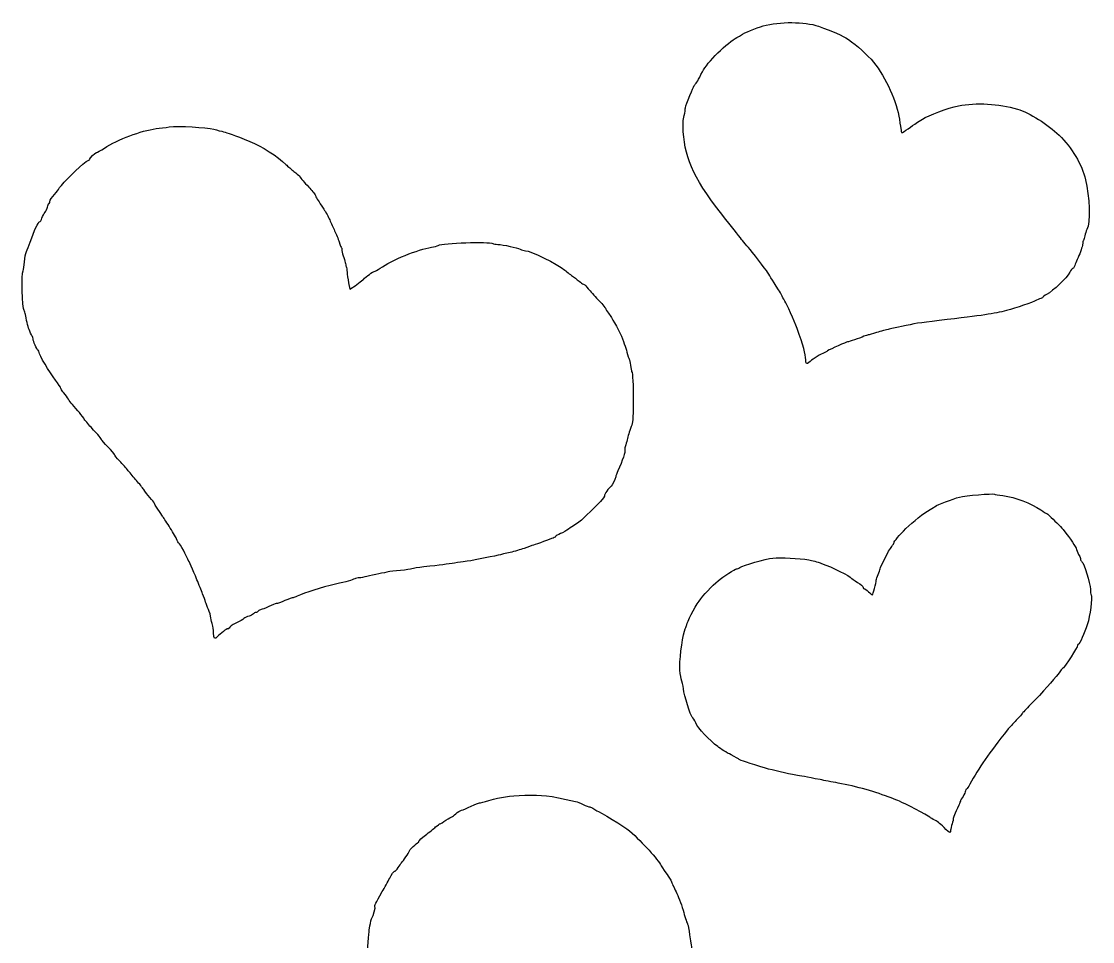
# Model space of a CAD drawing. Header units: centimetres. Extents: x -6.9 to 7, y -13.4 to 13.1.
# Drawn here: x -3.74 to 4.19, y -6.19 to 0.63 of the extents above; entities that cross this region are included whole.
import ezdxf

# ---------------------------------------------------------------- set-up
doc = ezdxf.new("R2010")
doc.units = ezdxf.units.CM
doc.header["$MEASUREMENT"] = 0
doc.layers.add('Layer 1', color=7, linetype='Continuous')

msp = doc.modelspace()

# ---------------------------------------------------------------- linework, layer by layer
at = {"layer": 'Layer 1'}
for points, knots in [([(2.09148, -1.89585), (2.10788, -1.87974), (2.16626, -1.84147), (2.19322, -1.82916), (2.19322, -1.82916), (2.20728, -1.82274), (2.22374, -1.81427), (2.22981, -1.81034), (2.22981, -1.81034), (2.24926, -1.79773), (2.36943, -1.74369), (2.37802, -1.74369), (2.37802, -1.74369), (2.38766, -1.74369), (2.4654, -1.71719), (2.49917, -1.70239), (2.49917, -1.70239), (2.51191, -1.69681), (2.52586, -1.69224), (2.53018, -1.69224), (2.53018, -1.69224), (2.5345, -1.69224), (2.56273, -1.68418), (2.59291, -1.67433), (2.59291, -1.67433), (2.6231, -1.66448), (2.66537, -1.65303), (2.68685, -1.6489), (2.68685, -1.6489), (2.70832, -1.64477), (2.74905, -1.63623), (2.77735, -1.62993), (2.77735, -1.62993), (2.87713, -1.6077), (2.90375, -1.60346), (3.05663, -1.58547), (3.05663, -1.58547), (3.39366, -1.5458), (3.45565, -1.53656), (3.5564, -1.51097), (3.5564, -1.51097), (3.62435, -1.49371), (3.74782, -1.45153), (3.7785, -1.43509), (3.7785, -1.43509), (3.79366, -1.42696), (3.81025, -1.42031), (3.81536, -1.42031), (3.81536, -1.42031), (3.82047, -1.42031), (3.82465, -1.41707), (3.82465, -1.41311), (3.82465, -1.41311), (3.82465, -1.40915), (3.83706, -1.39955), (3.85222, -1.39177), (3.85222, -1.39177), (3.90253, -1.36595), (4.00165, -1.27125), (4.0238, -1.22783), (4.0238, -1.22783), (4.03166, -1.21243), (4.04143, -1.19983), (4.04552, -1.19983), (4.04552, -1.19983), (4.04961, -1.19983), (4.05501, -1.19404), (4.05752, -1.18696), (4.05752, -1.18696), (4.06004, -1.17989), (4.07542, -1.14268), (4.0917, -1.10428), (4.0917, -1.10428), (4.10798, -1.06588), (4.12069, -1.02654), (4.11996, -1.01685), (4.11996, -1.01685), (4.11922, -1.00716), (4.1215, -0.99559), (4.12502, -0.99113), (4.12502, -0.99113), (4.12854, -0.98666), (4.13352, -0.97144), (4.13609, -0.95729), (4.13609, -0.95729), (4.13866, -0.94314), (4.14548, -0.92253), (4.15125, -0.91148), (4.15125, -0.91148), (4.17622, -0.86365), (4.17099, -0.66131), (4.14171, -0.54204), (4.14171, -0.54204), (4.11371, -0.42797), (4.03995, -0.30389), (3.94522, -0.21146), (3.94522, -0.21146), (3.86237, -0.13062), (3.72468, -0.04446), (3.63724, -0.01873), (3.63724, -0.01873), (3.49687, 0.02257), (3.32971, 0.03187), (3.19994, 0.00561), (3.19994, 0.00561), (3.12121, -0.01033), (2.97664, -0.06319), (2.93227, -0.09228), (2.93227, -0.09228), (2.91872, -0.10116), (2.89817, -0.11421), (2.88659, -0.12128), (2.88659, -0.12128), (2.87501, -0.12836), (2.84761, -0.14737), (2.8257, -0.16354), (2.8257, -0.16354), (2.80379, -0.17971), (2.78354, -0.19294), (2.78071, -0.19294), (2.78071, -0.19294), (2.77614, -0.19294), (2.77281, -0.17509), (2.76218, -0.09372), (2.76218, -0.09372), (2.74571, 0.03227), (2.66199, 0.21651), (2.56922, 0.33088), (2.56922, 0.33088), (2.52784, 0.3819), (2.44526, 0.45641), (2.38403, 0.49799), (2.38403, 0.49799), (2.33924, 0.52841), (2.26873, 0.55961), (2.16135, 0.59651), (2.16135, 0.59651), (2.06056, 0.63115), (1.87403, 0.63193), (1.75209, 0.59821), (1.75209, 0.59821), (1.70321, 0.5847), (1.60653, 0.54521), (1.59077, 0.53232), (1.59077, 0.53232), (1.5845, 0.5272), (1.56945, 0.5182), (1.55732, 0.51233), (1.55732, 0.51233), (1.49218, 0.48079), (1.33338, 0.32329), (1.30196, 0.25906), (1.30196, 0.25906), (1.27179, 0.19738), (1.25692, 0.17127), (1.2503, 0.16835), (1.2503, 0.16835), (1.24427, 0.16569), (1.23673, 0.14917), (1.1966, 0.05064), (1.1966, 0.05064), (1.18284, 0.01686), (1.17314, -0.0133), (1.17505, -0.01639), (1.17505, -0.01639), (1.17695, -0.01947), (1.17333, -0.04144), (1.167, -0.06521), (1.167, -0.06521), (1.15817, -0.09837), (1.15663, -0.12637), (1.16038, -0.18559), (1.16038, -0.18559), (1.17368, -0.39556), (1.25113, -0.55519), (1.47648, -0.83715), (1.47648, -0.83715), (1.53307, -0.90796), (1.58822, -0.97735), (1.59905, -0.99134), (1.59905, -0.99134), (1.60987, -1.00534), (1.62973, -1.02904), (1.64318, -1.044), (1.64318, -1.044), (1.66827, -1.0719), (1.77197, -1.20638), (1.78516, -1.2281), (1.78516, -1.2281), (1.79158, -1.23868), (1.81878, -1.28204), (1.86656, -1.35784), (1.86656, -1.35784), (1.8742, -1.36997), (1.88623, -1.39147), (1.89328, -1.40561), (1.89328, -1.40561), (1.90034, -1.41976), (1.9095, -1.4363), (1.91364, -1.44236), (1.91364, -1.44236), (1.92721, -1.46224), (1.98169, -1.58444), (2.00374, -1.64447), (2.00374, -1.64447), (2.04954, -1.76919), (2.06744, -1.83433), (2.06785, -1.87782), (2.06785, -1.87782), (2.06813, -1.90661), (2.0751, -1.91193), (2.09148, -1.89585)], [0, 0, 0, 0, 0.0185185, 0.0185185, 0.0185185, 0.0185185, 0.037037, 0.037037, 0.037037, 0.037037, 0.0555556, 0.0555556, 0.0555556, 0.0555556, 0.0740741, 0.0740741, 0.0740741, 0.0740741, 0.0925926, 0.0925926, 0.0925926, 0.0925926, 0.1111111, 0.1111111, 0.1111111, 0.1111111, 0.1296296, 0.1296296, 0.1296296, 0.1296296, 0.1481481, 0.1481481, 0.1481481, 0.1481481, 0.1666667, 0.1666667, 0.1666667, 0.1666667, 0.1851852, 0.1851852, 0.1851852, 0.1851852, 0.2037037, 0.2037037, 0.2037037, 0.2037037, 0.2222222, 0.2222222, 0.2222222, 0.2222222, 0.2407407, 0.2407407, 0.2407407, 0.2407407, 0.2592593, 0.2592593, 0.2592593, 0.2592593, 0.2777778, 0.2777778, 0.2777778, 0.2777778, 0.2962963, 0.2962963, 0.2962963, 0.2962963, 0.3148148, 0.3148148, 0.3148148, 0.3148148, 0.3333333, 0.3333333, 0.3333333, 0.3333333, 0.3518519, 0.3518519, 0.3518519, 0.3518519, 0.3703704, 0.3703704, 0.3703704, 0.3703704, 0.3888889, 0.3888889, 0.3888889, 0.3888889, 0.4074074, 0.4074074, 0.4074074, 0.4074074, 0.4259259, 0.4259259, 0.4259259, 0.4259259, 0.4444444, 0.4444444, 0.4444444, 0.4444444, 0.462963, 0.462963, 0.462963, 0.462963, 0.4814815, 0.4814815, 0.4814815, 0.4814815, 0.5, 0.5, 0.5, 0.5, 0.5185185, 0.5185185, 0.5185185, 0.5185185, 0.537037, 0.537037, 0.537037, 0.537037, 0.5555556, 0.5555556, 0.5555556, 0.5555556, 0.5740741, 0.5740741, 0.5740741, 0.5740741, 0.5925926, 0.5925926, 0.5925926, 0.5925926, 0.6111111, 0.6111111, 0.6111111, 0.6111111, 0.6296296, 0.6296296, 0.6296296, 0.6296296, 0.6481481, 0.6481481, 0.6481481, 0.6481481, 0.6666667, 0.6666667, 0.6666667, 0.6666667, 0.6851852, 0.6851852, 0.6851852, 0.6851852, 0.7037037, 0.7037037, 0.7037037, 0.7037037, 0.7222222, 0.7222222, 0.7222222, 0.7222222, 0.7407407, 0.7407407, 0.7407407, 0.7407407, 0.7592593, 0.7592593, 0.7592593, 0.7592593, 0.7777778, 0.7777778, 0.7777778, 0.7777778, 0.7962963, 0.7962963, 0.7962963, 0.7962963, 0.8148148, 0.8148148, 0.8148148, 0.8148148, 0.8333333, 0.8333333, 0.8333333, 0.8333333, 0.8518519, 0.8518519, 0.8518519, 0.8518519, 0.8703704, 0.8703704, 0.8703704, 0.8703704, 0.8888889, 0.8888889, 0.8888889, 0.8888889, 0.9074074, 0.9074074, 0.9074074, 0.9074074, 0.9259259, 0.9259259, 0.9259259, 0.9259259, 0.9444444, 0.9444444, 0.9444444, 0.9444444, 0.962963, 0.962963, 0.962963, 0.962963, 1, 1, 1, 1]), ([(-2.29102, -3.92813), (-2.27312, -3.90844), (-2.21666, -3.86571), (-2.21666, -3.87184), (-2.21666, -3.87184), (-2.21666, -3.87479), (-2.20848, -3.86837), (-2.19847, -3.85757), (-2.19847, -3.85757), (-2.18847, -3.84678), (-2.16449, -3.83119), (-2.14519, -3.82293), (-2.14519, -3.82293), (-2.12589, -3.81468), (-2.10348, -3.80189), (-2.0954, -3.79451), (-2.0954, -3.79451), (-2.08731, -3.78713), (-2.07018, -3.77888), (-2.05732, -3.77616), (-2.05732, -3.77616), (-2.04446, -3.77344), (-2.03, -3.76647), (-2.02518, -3.76067), (-2.02518, -3.76067), (-2.02037, -3.75486), (-2.01228, -3.75012), (-2.0072, -3.75012), (-2.0072, -3.75012), (-2.00213, -3.75012), (-1.99386, -3.74515), (-1.98883, -3.73909), (-1.98883, -3.73909), (-1.9838, -3.73303), (-1.9743, -3.72799), (-1.96772, -3.7279), (-1.96772, -3.7279), (-1.96114, -3.72781), (-1.93591, -3.71796), (-1.91166, -3.70602), (-1.91166, -3.70602), (-1.88741, -3.69407), (-1.86212, -3.68422), (-1.85547, -3.68413), (-1.85547, -3.68413), (-1.84882, -3.68404), (-1.82006, -3.67405), (-1.79156, -3.66192), (-1.79156, -3.66192), (-1.76307, -3.64979), (-1.73594, -3.63987), (-1.73127, -3.63987), (-1.73127, -3.63987), (-1.72661, -3.63987), (-1.71237, -3.63499), (-1.69963, -3.62902), (-1.69963, -3.62902), (-1.64402, -3.60295), (-1.5222, -3.56474), (-1.4159, -3.54002), (-1.4159, -3.54002), (-1.33386, -3.52093), (-1.2947, -3.50969), (-1.27419, -3.49933), (-1.27419, -3.49933), (-1.26717, -3.49578), (-1.25206, -3.49288), (-1.24061, -3.49288), (-1.24061, -3.49288), (-1.22916, -3.49288), (-1.20349, -3.48825), (-1.18355, -3.48258), (-1.18355, -3.48258), (-1.16362, -3.47691), (-1.12416, -3.46826), (-1.09586, -3.46336), (-1.09586, -3.46336), (-1.06756, -3.45845), (-1.03615, -3.45173), (-1.02604, -3.44842), (-1.02604, -3.44842), (-1.01593, -3.44511), (-0.97481, -3.44018), (-0.93465, -3.43746), (-0.93465, -3.43746), (-0.89449, -3.43474), (-0.85645, -3.42985), (-0.85013, -3.42659), (-0.85013, -3.42659), (-0.8438, -3.42334), (-0.8039, -3.41678), (-0.76146, -3.41203), (-0.76146, -3.41203), (-0.63761, -3.39816), (-0.58453, -3.39138), (-0.53362, -3.3829), (-0.53362, -3.3829), (-0.50735, -3.37852), (-0.47262, -3.37364), (-0.45645, -3.37206), (-0.45645, -3.37206), (-0.42682, -3.36916), (-0.27155, -3.33957), (-0.21024, -3.32514), (-0.21024, -3.32514), (-0.19205, -3.32086), (-0.15236, -3.31159), (-0.12205, -3.30454), (-0.12205, -3.30454), (-0.09173, -3.29748), (-0.04543, -3.28385), (-0.01915, -3.27425), (-0.01915, -3.27425), (0.00712, -3.26465), (0.03854, -3.25389), (0.05067, -3.25035), (0.05067, -3.25035), (0.06279, -3.2468), (0.09587, -3.23522), (0.12416, -3.2246), (0.12416, -3.2246), (0.15246, -3.21398), (0.1847, -3.20188), (0.19582, -3.1977), (0.19582, -3.1977), (0.20694, -3.19353), (0.21603, -3.1874), (0.21603, -3.18409), (0.21603, -3.18409), (0.21603, -3.18078), (0.23174, -3.17222), (0.25094, -3.16507), (0.25094, -3.16507), (0.27014, -3.15792), (0.29672, -3.14276), (0.31001, -3.13137), (0.31001, -3.13137), (0.3233, -3.11999), (0.3448, -3.10618), (0.35778, -3.10069), (0.35778, -3.10069), (0.38938, -3.08733), (0.57616, -2.90448), (0.57616, -2.88691), (0.57616, -2.88691), (0.57616, -2.87261), (0.60876, -2.82469), (0.62543, -2.81448), (0.62543, -2.81448), (0.63478, -2.80876), (0.65523, -2.76654), (0.65983, -2.74348), (0.65983, -2.74348), (0.66107, -2.73728), (0.66867, -2.71732), (0.67672, -2.69913), (0.67672, -2.69913), (0.71021, -2.62345), (0.73178, -2.55785), (0.72797, -2.54327), (0.72797, -2.54327), (0.72573, -2.53471), (0.72713, -2.52168), (0.73108, -2.51431), (0.73108, -2.51431), (0.73503, -2.50694), (0.74115, -2.4868), (0.7447, -2.46956), (0.7447, -2.46956), (0.75054, -2.44113), (0.75935, -2.4129), (0.77512, -2.37208), (0.77512, -2.37208), (0.7865, -2.34262), (0.78843, -2.31827), (0.78937, -2.19201), (0.78937, -2.19201), (0.79036, -2.0586), (0.78621, -1.97702), (0.77771, -1.96328), (0.77771, -1.96328), (0.775, -1.95889), (0.77121, -1.93828), (0.76929, -1.91748), (0.76929, -1.91748), (0.76737, -1.89668), (0.76292, -1.87614), (0.75941, -1.87184), (0.75941, -1.87184), (0.75589, -1.86753), (0.74824, -1.84438), (0.7424, -1.82039), (0.7424, -1.82039), (0.73323, -1.78274), (0.71731, -1.73803), (0.69285, -1.68122), (0.69285, -1.68122), (0.67985, -1.65105), (0.62348, -1.55203), (0.61144, -1.53822), (0.61144, -1.53822), (0.60456, -1.53034), (0.59353, -1.51343), (0.58692, -1.50064), (0.58692, -1.50064), (0.58031, -1.48786), (0.55361, -1.45569), (0.5276, -1.42916), (0.5276, -1.42916), (0.50159, -1.40263), (0.46963, -1.36674), (0.45657, -1.3494), (0.45657, -1.3494), (0.44352, -1.33206), (0.42954, -1.31777), (0.42549, -1.31764), (0.42549, -1.31764), (0.42145, -1.31751), (0.40916, -1.30996), (0.39817, -1.30087), (0.39817, -1.30087), (0.38718, -1.29178), (0.36437, -1.27442), (0.34746, -1.2623), (0.34746, -1.2623), (0.33056, -1.25017), (0.301, -1.22702), (0.28177, -1.21085), (0.28177, -1.21085), (0.2292, -1.16665), (0.02783, -1.06753), (-0.00941, -1.06753), (-0.00941, -1.06753), (-0.01921, -1.06753), (-0.03629, -1.06285), (-0.04735, -1.05713), (-0.04735, -1.05713), (-0.07052, -1.04515), (-0.17058, -1.02335), (-0.21401, -1.02082), (-0.21401, -1.02082), (-0.23024, -1.01988), (-0.24685, -1.01704), (-0.25093, -1.01452), (-0.25093, -1.01452), (-0.27612, -0.99895), (-0.62277, -1.01107), (-0.65489, -1.02864), (-0.65489, -1.02864), (-0.66297, -1.03307), (-0.68612, -1.03914), (-0.70634, -1.04214), (-0.70634, -1.04214), (-0.80169, -1.05628), (-1.00175, -1.13839), (-1.08571, -1.19783), (-1.08571, -1.19783), (-1.10439, -1.21106), (-1.12446, -1.22187), (-1.13033, -1.22187), (-1.13033, -1.22187), (-1.13872, -1.22187), (-1.1895, -1.25935), (-1.20978, -1.28051), (-1.20978, -1.28051), (-1.21663, -1.28766), (-1.27215, -1.32881), (-1.29124, -1.34089), (-1.29124, -1.34089), (-1.29124, -1.34089), (-1.31023, -1.3529), (-1.31023, -1.3529), (-1.31023, -1.3529), (-1.31023, -1.3529), (-1.31977, -1.30489), (-1.31977, -1.30489), (-1.31977, -1.30489), (-1.32502, -1.27849), (-1.33009, -1.24322), (-1.33103, -1.22652), (-1.33103, -1.22652), (-1.33198, -1.20982), (-1.33458, -1.19119), (-1.33682, -1.18513), (-1.33682, -1.18513), (-1.33905, -1.17906), (-1.34253, -1.16583), (-1.34455, -1.15573), (-1.34455, -1.15573), (-1.34656, -1.14562), (-1.35366, -1.12264), (-1.36031, -1.10464), (-1.36031, -1.10464), (-1.36697, -1.08665), (-1.37086, -1.06598), (-1.36895, -1.05871), (-1.36895, -1.05871), (-1.36705, -1.05144), (-1.36826, -1.04549), (-1.37163, -1.04549), (-1.37163, -1.04549), (-1.37501, -1.04549), (-1.38314, -1.02647), (-1.3897, -1.00323), (-1.3897, -1.00323), (-1.39626, -0.97998), (-1.41111, -0.94278), (-1.42271, -0.92054), (-1.42271, -0.92054), (-1.43431, -0.89831), (-1.45093, -0.86193), (-1.45965, -0.8397), (-1.45965, -0.8397), (-1.46836, -0.81747), (-1.48764, -0.78151), (-1.50249, -0.75979), (-1.50249, -0.75979), (-1.54564, -0.69667), (-1.55412, -0.68303), (-1.56502, -0.65923), (-1.56502, -0.65923), (-1.57068, -0.64688), (-1.59311, -0.61842), (-1.61487, -0.59599), (-1.61487, -0.59599), (-1.64987, -0.5599), (-1.66865, -0.53785), (-1.68602, -0.51245), (-1.68602, -0.51245), (-1.68885, -0.50831), (-1.70606, -0.49359), (-1.72425, -0.47975), (-1.72425, -0.47975), (-1.74244, -0.46591), (-1.76924, -0.44285), (-1.78381, -0.4285), (-1.78381, -0.4285), (-1.84244, -0.37074), (-1.96611, -0.29159), (-2.05078, -0.25763), (-2.05078, -0.25763), (-2.16954, -0.21001), (-2.21861, -0.19194), (-2.24606, -0.18572), (-2.24606, -0.18572), (-2.26021, -0.18252), (-2.29262, -0.17433), (-2.31808, -0.16753), (-2.31808, -0.16753), (-2.3742, -0.15253), (-2.58012, -0.14204), (-2.64941, -0.15064), (-2.64941, -0.15064), (-2.67617, -0.15397), (-2.71956, -0.15948), (-2.74583, -0.16289), (-2.74583, -0.16289), (-2.85523, -0.17712), (-3.03064, -0.2433), (-3.12885, -0.30741), (-3.12885, -0.30741), (-3.15625, -0.3253), (-3.18227, -0.33993), (-3.18666, -0.33993), (-3.18666, -0.33993), (-3.19646, -0.33993), (-3.23825, -0.38181), (-3.23825, -0.39163), (-3.23825, -0.39163), (-3.23825, -0.39553), (-3.24275, -0.39873), (-3.24824, -0.39873), (-3.24824, -0.39873), (-3.25374, -0.39873), (-3.27239, -0.41113), (-3.28969, -0.42629), (-3.28969, -0.42629), (-3.34945, -0.47864), (-3.46609, -0.59906), (-3.46609, -0.60841), (-3.46609, -0.60841), (-3.46609, -0.61103), (-3.48097, -0.63018), (-3.49916, -0.65097), (-3.49916, -0.65097), (-3.51735, -0.67177), (-3.53223, -0.69443), (-3.53223, -0.70133), (-3.53223, -0.70133), (-3.53223, -0.70824), (-3.53528, -0.71578), (-3.53902, -0.71808), (-3.53902, -0.71808), (-3.54275, -0.72039), (-3.54794, -0.732), (-3.55055, -0.74389), (-3.55055, -0.74389), (-3.55316, -0.75578), (-3.56121, -0.77311), (-3.56844, -0.78239), (-3.56844, -0.78239), (-3.57567, -0.79168), (-3.58603, -0.81168), (-3.59146, -0.82684), (-3.59146, -0.82684), (-3.59689, -0.842), (-3.60532, -0.8544), (-3.61019, -0.8544), (-3.61019, -0.8544), (-3.61885, -0.8544), (-3.64737, -0.91657), (-3.6793, -1.00506), (-3.6793, -1.00506), (-3.68805, -1.02932), (-3.70029, -1.06043), (-3.70648, -1.0742), (-3.70648, -1.0742), (-3.71268, -1.08797), (-3.71909, -1.12224), (-3.72072, -1.15035), (-3.72072, -1.15035), (-3.72235, -1.17847), (-3.72713, -1.20792), (-3.73135, -1.2158), (-3.73135, -1.2158), (-3.74363, -1.23875), (-3.7371, -1.49514), (-3.7238, -1.51196), (-3.7238, -1.51196), (-3.72051, -1.51612), (-3.7159, -1.52945), (-3.71355, -1.54158), (-3.71355, -1.54158), (-3.7008, -1.60744), (-3.69412, -1.63304), (-3.68154, -1.66435), (-3.68154, -1.66435), (-3.6739, -1.68336), (-3.66529, -1.70128), (-3.66241, -1.70416), (-3.66241, -1.70416), (-3.65953, -1.70704), (-3.65717, -1.71504), (-3.65717, -1.72193), (-3.65717, -1.72193), (-3.65717, -1.73777), (-3.62973, -1.80041), (-3.62022, -1.80629), (-3.62022, -1.80629), (-3.61629, -1.80872), (-3.61308, -1.81565), (-3.61308, -1.82168), (-3.61308, -1.82168), (-3.61308, -1.83852), (-3.53571, -1.96888), (-3.49113, -2.02716), (-3.49113, -2.02716), (-3.46927, -2.05573), (-3.45139, -2.08315), (-3.45139, -2.0881), (-3.45139, -2.0881), (-3.45139, -2.09304), (-3.44442, -2.10439), (-3.4359, -2.11331), (-3.4359, -2.11331), (-3.42738, -2.12224), (-3.4124, -2.14203), (-3.40262, -2.15729), (-3.40262, -2.15729), (-3.38413, -2.18611), (-3.3702, -2.20369), (-3.32594, -2.25405), (-3.32594, -2.25405), (-3.31152, -2.27046), (-3.29192, -2.29546), (-3.28239, -2.30961), (-3.28239, -2.30961), (-3.27286, -2.32375), (-3.24828, -2.35362), (-3.22777, -2.37597), (-3.22777, -2.37597), (-3.17191, -2.43685), (-3.15006, -2.46318), (-3.15006, -2.46961), (-3.15006, -2.46961), (-3.15006, -2.47279), (-3.12856, -2.4967), (-3.10228, -2.52274), (-3.10228, -2.52274), (-3.07601, -2.54878), (-3.05451, -2.57374), (-3.05451, -2.57819), (-3.05451, -2.57819), (-3.05451, -2.58265), (-3.03713, -2.60424), (-3.01589, -2.62617), (-3.01589, -2.62617), (-2.99465, -2.64811), (-2.96572, -2.68084), (-2.95159, -2.6989), (-2.95159, -2.6989), (-2.93746, -2.71697), (-2.9098, -2.75004), (-2.89012, -2.7724), (-2.89012, -2.7724), (-2.87044, -2.79476), (-2.84692, -2.82467), (-2.83785, -2.83887), (-2.83785, -2.83887), (-2.82877, -2.85307), (-2.80775, -2.87952), (-2.79113, -2.89766), (-2.79113, -2.89766), (-2.77452, -2.9158), (-2.76084, -2.93361), (-2.76073, -2.93723), (-2.76073, -2.93723), (-2.76062, -2.94085), (-2.74813, -2.96187), (-2.73297, -2.98393), (-2.73297, -2.98393), (-2.71781, -3.00599), (-2.70208, -3.02948), (-2.69801, -3.03614), (-2.69801, -3.03614), (-2.69395, -3.04279), (-2.67188, -3.07647), (-2.64897, -3.11098), (-2.64897, -3.11098), (-2.62607, -3.14549), (-2.60175, -3.18765), (-2.59493, -3.20468), (-2.59493, -3.20468), (-2.58812, -3.22171), (-2.57967, -3.23565), (-2.57615, -3.23565), (-2.57615, -3.23565), (-2.57264, -3.23565), (-2.55812, -3.25963), (-2.5439, -3.28893), (-2.5439, -3.28893), (-2.52967, -3.31824), (-2.515, -3.34718), (-2.51129, -3.35324), (-2.51129, -3.35324), (-2.5025, -3.3676), (-2.47519, -3.42943), (-2.44311, -3.50758), (-2.44311, -3.50758), (-2.42901, -3.54194), (-2.41001, -3.58824), (-2.40089, -3.61047), (-2.40089, -3.61047), (-2.39177, -3.63271), (-2.38169, -3.66082), (-2.37848, -3.67295), (-2.37848, -3.67295), (-2.37527, -3.68507), (-2.36589, -3.70988), (-2.35764, -3.72807), (-2.35764, -3.72807), (-2.34938, -3.74626), (-2.34105, -3.77437), (-2.33913, -3.79054), (-2.33913, -3.79054), (-2.33721, -3.80671), (-2.33202, -3.82925), (-2.3276, -3.84063), (-2.3276, -3.84063), (-2.32318, -3.852), (-2.31956, -3.87929), (-2.31956, -3.90126), (-2.31956, -3.90126), (-2.31956, -3.94366), (-2.31179, -3.95097), (-2.29102, -3.92813)], [0, 0, 0, 0, 0.0068966, 0.0068966, 0.0068966, 0.0068966, 0.0137931, 0.0137931, 0.0137931, 0.0137931, 0.0206897, 0.0206897, 0.0206897, 0.0206897, 0.0275862, 0.0275862, 0.0275862, 0.0275862, 0.0344828, 0.0344828, 0.0344828, 0.0344828, 0.0413793, 0.0413793, 0.0413793, 0.0413793, 0.0482759, 0.0482759, 0.0482759, 0.0482759, 0.0551724, 0.0551724, 0.0551724, 0.0551724, 0.062069, 0.062069, 0.062069, 0.062069, 0.0689655, 0.0689655, 0.0689655, 0.0689655, 0.0758621, 0.0758621, 0.0758621, 0.0758621, 0.0827586, 0.0827586, 0.0827586, 0.0827586, 0.0896552, 0.0896552, 0.0896552, 0.0896552, 0.0965517, 0.0965517, 0.0965517, 0.0965517, 0.1034483, 0.1034483, 0.1034483, 0.1034483, 0.1103448, 0.1103448, 0.1103448, 0.1103448, 0.1172414, 0.1172414, 0.1172414, 0.1172414, 0.1241379, 0.1241379, 0.1241379, 0.1241379, 0.1310345, 0.1310345, 0.1310345, 0.1310345, 0.137931, 0.137931, 0.137931, 0.137931, 0.1448276, 0.1448276, 0.1448276, 0.1448276, 0.1517241, 0.1517241, 0.1517241, 0.1517241, 0.1586207, 0.1586207, 0.1586207, 0.1586207, 0.1655172, 0.1655172, 0.1655172, 0.1655172, 0.1724138, 0.1724138, 0.1724138, 0.1724138, 0.1793103, 0.1793103, 0.1793103, 0.1793103, 0.1862069, 0.1862069, 0.1862069, 0.1862069, 0.1931034, 0.1931034, 0.1931034, 0.1931034, 0.2, 0.2, 0.2, 0.2, 0.2068966, 0.2068966, 0.2068966, 0.2068966, 0.2137931, 0.2137931, 0.2137931, 0.2137931, 0.2206897, 0.2206897, 0.2206897, 0.2206897, 0.2275862, 0.2275862, 0.2275862, 0.2275862, 0.2344828, 0.2344828, 0.2344828, 0.2344828, 0.2413793, 0.2413793, 0.2413793, 0.2413793, 0.2482759, 0.2482759, 0.2482759, 0.2482759, 0.2551724, 0.2551724, 0.2551724, 0.2551724, 0.262069, 0.262069, 0.262069, 0.262069, 0.2689655, 0.2689655, 0.2689655, 0.2689655, 0.2758621, 0.2758621, 0.2758621, 0.2758621, 0.2827586, 0.2827586, 0.2827586, 0.2827586, 0.2896552, 0.2896552, 0.2896552, 0.2896552, 0.2965517, 0.2965517, 0.2965517, 0.2965517, 0.3034483, 0.3034483, 0.3034483, 0.3034483, 0.3103448, 0.3103448, 0.3103448, 0.3103448, 0.3172414, 0.3172414, 0.3172414, 0.3172414, 0.3241379, 0.3241379, 0.3241379, 0.3241379, 0.3310345, 0.3310345, 0.3310345, 0.3310345, 0.337931, 0.337931, 0.337931, 0.337931, 0.3448276, 0.3448276, 0.3448276, 0.3448276, 0.3517241, 0.3517241, 0.3517241, 0.3517241, 0.3586207, 0.3586207, 0.3586207, 0.3586207, 0.3655172, 0.3655172, 0.3655172, 0.3655172, 0.3724138, 0.3724138, 0.3724138, 0.3724138, 0.3793103, 0.3793103, 0.3793103, 0.3793103, 0.3862069, 0.3862069, 0.3862069, 0.3862069, 0.3931034, 0.3931034, 0.3931034, 0.3931034, 0.4, 0.4, 0.4, 0.4, 0.4068966, 0.4068966, 0.4068966, 0.4068966, 0.4137931, 0.4137931, 0.4137931, 0.4137931, 0.4206897, 0.4206897, 0.4206897, 0.4206897, 0.4275862, 0.4275862, 0.4275862, 0.4275862, 0.4344828, 0.4344828, 0.4344828, 0.4344828, 0.4413793, 0.4413793, 0.4413793, 0.4413793, 0.4482759, 0.4482759, 0.4482759, 0.4482759, 0.4551724, 0.4551724, 0.4551724, 0.4551724, 0.462069, 0.462069, 0.462069, 0.462069, 0.4689655, 0.4689655, 0.4689655, 0.4689655, 0.4758621, 0.4758621, 0.4758621, 0.4758621, 0.4827586, 0.4827586, 0.4827586, 0.4827586, 0.4896552, 0.4896552, 0.4896552, 0.4896552, 0.4965517, 0.4965517, 0.4965517, 0.4965517, 0.5034483, 0.5034483, 0.5034483, 0.5034483, 0.5103448, 0.5103448, 0.5103448, 0.5103448, 0.5172414, 0.5172414, 0.5172414, 0.5172414, 0.5241379, 0.5241379, 0.5241379, 0.5241379, 0.5310345, 0.5310345, 0.5310345, 0.5310345, 0.537931, 0.537931, 0.537931, 0.537931, 0.5448276, 0.5448276, 0.5448276, 0.5448276, 0.5517241, 0.5517241, 0.5517241, 0.5517241, 0.5586207, 0.5586207, 0.5586207, 0.5586207, 0.5655172, 0.5655172, 0.5655172, 0.5655172, 0.5724138, 0.5724138, 0.5724138, 0.5724138, 0.5793103, 0.5793103, 0.5793103, 0.5793103, 0.5862069, 0.5862069, 0.5862069, 0.5862069, 0.5931034, 0.5931034, 0.5931034, 0.5931034, 0.6, 0.6, 0.6, 0.6, 0.6068966, 0.6068966, 0.6068966, 0.6068966, 0.6137931, 0.6137931, 0.6137931, 0.6137931, 0.6206897, 0.6206897, 0.6206897, 0.6206897, 0.6275862, 0.6275862, 0.6275862, 0.6275862, 0.6344828, 0.6344828, 0.6344828, 0.6344828, 0.6413793, 0.6413793, 0.6413793, 0.6413793, 0.6482759, 0.6482759, 0.6482759, 0.6482759, 0.6551724, 0.6551724, 0.6551724, 0.6551724, 0.662069, 0.662069, 0.662069, 0.662069, 0.6689655, 0.6689655, 0.6689655, 0.6689655, 0.6758621, 0.6758621, 0.6758621, 0.6758621, 0.6827586, 0.6827586, 0.6827586, 0.6827586, 0.6896552, 0.6896552, 0.6896552, 0.6896552, 0.6965517, 0.6965517, 0.6965517, 0.6965517, 0.7034483, 0.7034483, 0.7034483, 0.7034483, 0.7103448, 0.7103448, 0.7103448, 0.7103448, 0.7172414, 0.7172414, 0.7172414, 0.7172414, 0.7241379, 0.7241379, 0.7241379, 0.7241379, 0.7310345, 0.7310345, 0.7310345, 0.7310345, 0.737931, 0.737931, 0.737931, 0.737931, 0.7448276, 0.7448276, 0.7448276, 0.7448276, 0.7517241, 0.7517241, 0.7517241, 0.7517241, 0.7586207, 0.7586207, 0.7586207, 0.7586207, 0.7655172, 0.7655172, 0.7655172, 0.7655172, 0.7724138, 0.7724138, 0.7724138, 0.7724138, 0.7793103, 0.7793103, 0.7793103, 0.7793103, 0.7862069, 0.7862069, 0.7862069, 0.7862069, 0.7931034, 0.7931034, 0.7931034, 0.7931034, 0.8, 0.8, 0.8, 0.8, 0.8068966, 0.8068966, 0.8068966, 0.8068966, 0.8137931, 0.8137931, 0.8137931, 0.8137931, 0.8206897, 0.8206897, 0.8206897, 0.8206897, 0.8275862, 0.8275862, 0.8275862, 0.8275862, 0.8344828, 0.8344828, 0.8344828, 0.8344828, 0.8413793, 0.8413793, 0.8413793, 0.8413793, 0.8482759, 0.8482759, 0.8482759, 0.8482759, 0.8551724, 0.8551724, 0.8551724, 0.8551724, 0.862069, 0.862069, 0.862069, 0.862069, 0.8689655, 0.8689655, 0.8689655, 0.8689655, 0.8758621, 0.8758621, 0.8758621, 0.8758621, 0.8827586, 0.8827586, 0.8827586, 0.8827586, 0.8896552, 0.8896552, 0.8896552, 0.8896552, 0.8965517, 0.8965517, 0.8965517, 0.8965517, 0.9034483, 0.9034483, 0.9034483, 0.9034483, 0.9103448, 0.9103448, 0.9103448, 0.9103448, 0.9172414, 0.9172414, 0.9172414, 0.9172414, 0.9241379, 0.9241379, 0.9241379, 0.9241379, 0.9310345, 0.9310345, 0.9310345, 0.9310345, 0.937931, 0.937931, 0.937931, 0.937931, 0.9448276, 0.9448276, 0.9448276, 0.9448276, 0.9517241, 0.9517241, 0.9517241, 0.9517241, 0.9586207, 0.9586207, 0.9586207, 0.9586207, 0.9655172, 0.9655172, 0.9655172, 0.9655172, 0.9724138, 0.9724138, 0.9724138, 0.9724138, 0.9793103, 0.9793103, 0.9793103, 0.9793103, 0.9862069, 0.9862069, 0.9862069, 0.9862069, 1, 1, 1, 1]), ([(3.14115, -5.36426), (3.14115, -5.35467), (3.14604, -5.33295), (3.15201, -5.31602), (3.15201, -5.31602), (3.15799, -5.29908), (3.16212, -5.28288), (3.1612, -5.28003), (3.1612, -5.28003), (3.15956, -5.27497), (3.17359, -5.23944), (3.20104, -5.17912), (3.20104, -5.17912), (3.20852, -5.16268), (3.21464, -5.14712), (3.21464, -5.14453), (3.21464, -5.14453), (3.21464, -5.14195), (3.22291, -5.12765), (3.23302, -5.11276), (3.23302, -5.11276), (3.24312, -5.09786), (3.25139, -5.07953), (3.25139, -5.07201), (3.25139, -5.07201), (3.25139, -5.06449), (3.25464, -5.05833), (3.25862, -5.05833), (3.25862, -5.05833), (3.26259, -5.05833), (3.2742, -5.04262), (3.28441, -5.02342), (3.28441, -5.02342), (3.34953, -4.90097), (3.42507, -4.7915), (3.56356, -4.61889), (3.56356, -4.61889), (3.57558, -4.6039), (3.60437, -4.57224), (3.62754, -4.54853), (3.62754, -4.54853), (3.6507, -4.52482), (3.67063, -4.50259), (3.67182, -4.49912), (3.67182, -4.49912), (3.67301, -4.49565), (3.70075, -4.46544), (3.73347, -4.43198), (3.73347, -4.43198), (3.82407, -4.33932), (3.90414, -4.25062), (3.93766, -4.20579), (3.93766, -4.20579), (3.95428, -4.18355), (3.97176, -4.16287), (3.9765, -4.15983), (3.9765, -4.15983), (3.98813, -4.15236), (4.08189, -4.00474), (4.08189, -3.9939), (4.08189, -3.9939), (4.08189, -3.98917), (4.08475, -3.9853), (4.08825, -3.9853), (4.08825, -3.9853), (4.09597, -3.9853), (4.13499, -3.89948), (4.15405, -3.84059), (4.15405, -3.84059), (4.17558, -3.7741), (4.19312, -3.63726), (4.18235, -3.61983), (4.18235, -3.61983), (4.17936, -3.61499), (4.17679, -3.59519), (4.17666, -3.57584), (4.17666, -3.57584), (4.17637, -3.53537), (4.12887, -3.38193), (4.11389, -3.37309), (4.11389, -3.37309), (4.10842, -3.36985), (4.10394, -3.36149), (4.10394, -3.35451), (4.10394, -3.35451), (4.10394, -3.34753), (4.09945, -3.33529), (4.09396, -3.32731), (4.09396, -3.32731), (4.08847, -3.31934), (4.0798, -3.29959), (4.07469, -3.28342), (4.07469, -3.28342), (4.06679, -3.2584), (4.03315, -3.20834), (3.97424, -3.13393), (3.97424, -3.13393), (3.96675, -3.12447), (3.94619, -3.10297), (3.92855, -3.08615), (3.92855, -3.08615), (3.9109, -3.06934), (3.88739, -3.04649), (3.8763, -3.03537), (3.8763, -3.03537), (3.86521, -3.02426), (3.85393, -3.01516), (3.85124, -3.01516), (3.85124, -3.01516), (3.84855, -3.01516), (3.82982, -3.00379), (3.80961, -2.98989), (3.80961, -2.98989), (3.73333, -2.93742), (3.62636, -2.89696), (3.52808, -2.88341), (3.52808, -2.88341), (3.49634, -2.87904), (3.46823, -2.87426), (3.46561, -2.8728), (3.46561, -2.8728), (3.45351, -2.86604), (3.24984, -2.88279), (3.20737, -2.89404), (3.20737, -2.89404), (3.15788, -2.90715), (3.04173, -2.9518), (3.02783, -2.96306), (3.02783, -2.96306), (3.02346, -2.9666), (3.00665, -2.97684), (2.99048, -2.98581), (2.99048, -2.98581), (2.94296, -3.01217), (2.86179, -3.0761), (2.81042, -3.12762), (2.81042, -3.12762), (2.76103, -3.17715), (2.72222, -3.22292), (2.72222, -3.23163), (2.72222, -3.23163), (2.72222, -3.23438), (2.71426, -3.24716), (2.70453, -3.26002), (2.70453, -3.26002), (2.68283, -3.28872), (2.61942, -3.41282), (2.61908, -3.42727), (2.61908, -3.42727), (2.61894, -3.43304), (2.61244, -3.45099), (2.60463, -3.46716), (2.60463, -3.46716), (2.59682, -3.48333), (2.59032, -3.50249), (2.59018, -3.50974), (2.59018, -3.50974), (2.58979, -3.5306), (2.56659, -3.61784), (2.56148, -3.61771), (2.56148, -3.61771), (2.55894, -3.61764), (2.54566, -3.60772), (2.53198, -3.59566), (2.53198, -3.59566), (2.51829, -3.5836), (2.50424, -3.57373), (2.50074, -3.57373), (2.50074, -3.57373), (2.49725, -3.57373), (2.49439, -3.56901), (2.49439, -3.56323), (2.49439, -3.56323), (2.49439, -3.55746), (2.47479, -3.54084), (2.45084, -3.52629), (2.45084, -3.52629), (2.42688, -3.51173), (2.40621, -3.49744), (2.4049, -3.49452), (2.4049, -3.49452), (2.39876, -3.48083), (2.26138, -3.41276), (2.18557, -3.38583), (2.18557, -3.38583), (2.15533, -3.3751), (2.1124, -3.36328), (2.09016, -3.35959), (2.09016, -3.35959), (2.01692, -3.3474), (1.88167, -3.34067), (1.8249, -3.34639), (1.8249, -3.34639), (1.76767, -3.35215), (1.60551, -3.39859), (1.57957, -3.41665), (1.57957, -3.41665), (1.5716, -3.4222), (1.5607, -3.42674), (1.55535, -3.42674), (1.55535, -3.42674), (1.5455, -3.42674), (1.45692, -3.48417), (1.41775, -3.51595), (1.41775, -3.51595), (1.37527, -3.55042), (1.30681, -3.62356), (1.27712, -3.66617), (1.27712, -3.66617), (1.24474, -3.71266), (1.1862, -3.82448), (1.18613, -3.83998), (1.18613, -3.83998), (1.1861, -3.84513), (1.18088, -3.85926), (1.17453, -3.87138), (1.17453, -3.87138), (1.159, -3.90104), (1.1348, -4.06931), (1.13476, -4.1479), (1.13476, -4.1479), (1.13474, -4.18571), (1.1392, -4.22397), (1.14582, -4.24272), (1.14582, -4.24272), (1.15191, -4.26001), (1.1589, -4.29267), (1.16133, -4.3153), (1.16133, -4.3153), (1.16648, -4.36312), (1.21412, -4.5147), (1.22739, -4.52549), (1.22739, -4.52549), (1.23237, -4.52953), (1.2436, -4.54838), (1.25236, -4.56738), (1.25236, -4.56738), (1.27055, -4.60682), (1.35373, -4.69713), (1.41526, -4.74424), (1.41526, -4.74424), (1.43818, -4.76179), (1.48283, -4.7892), (1.51448, -4.80516), (1.51448, -4.80516), (1.54613, -4.82112), (1.57302, -4.83633), (1.57424, -4.83898), (1.57424, -4.83898), (1.57631, -4.84348), (1.65198, -4.86856), (1.77046, -4.90401), (1.77046, -4.90401), (1.82236, -4.91954), (1.93357, -4.94486), (1.99462, -4.95504), (1.99462, -4.95504), (2.02694, -4.96043), (2.07068, -4.96867), (2.17468, -4.98896), (2.17468, -4.98896), (2.20298, -4.99448), (2.26251, -5.00574), (2.30698, -5.01399), (2.30698, -5.01399), (2.44474, -5.03952), (2.59107, -5.08064), (2.70018, -5.12448), (2.70018, -5.12448), (2.72241, -5.13341), (2.75052, -5.14453), (2.76265, -5.14918), (2.76265, -5.14918), (2.79302, -5.16084), (2.97324, -5.25608), (2.98681, -5.26765), (2.98681, -5.26765), (2.99287, -5.27282), (3.00941, -5.28277), (3.02356, -5.28977), (3.02356, -5.28977), (3.04985, -5.30278), (3.06619, -5.31603), (3.10698, -5.35742), (3.10698, -5.35742), (3.13497, -5.38582), (3.14115, -5.38706), (3.14115, -5.36426)], [0, 0, 0, 0, 0.0136986, 0.0136986, 0.0136986, 0.0136986, 0.0273973, 0.0273973, 0.0273973, 0.0273973, 0.0410959, 0.0410959, 0.0410959, 0.0410959, 0.0547945, 0.0547945, 0.0547945, 0.0547945, 0.0684932, 0.0684932, 0.0684932, 0.0684932, 0.0821918, 0.0821918, 0.0821918, 0.0821918, 0.0958904, 0.0958904, 0.0958904, 0.0958904, 0.109589, 0.109589, 0.109589, 0.109589, 0.1232877, 0.1232877, 0.1232877, 0.1232877, 0.1369863, 0.1369863, 0.1369863, 0.1369863, 0.1506849, 0.1506849, 0.1506849, 0.1506849, 0.1643836, 0.1643836, 0.1643836, 0.1643836, 0.1780822, 0.1780822, 0.1780822, 0.1780822, 0.1917808, 0.1917808, 0.1917808, 0.1917808, 0.2054795, 0.2054795, 0.2054795, 0.2054795, 0.2191781, 0.2191781, 0.2191781, 0.2191781, 0.2328767, 0.2328767, 0.2328767, 0.2328767, 0.2465753, 0.2465753, 0.2465753, 0.2465753, 0.260274, 0.260274, 0.260274, 0.260274, 0.2739726, 0.2739726, 0.2739726, 0.2739726, 0.2876712, 0.2876712, 0.2876712, 0.2876712, 0.3013699, 0.3013699, 0.3013699, 0.3013699, 0.3150685, 0.3150685, 0.3150685, 0.3150685, 0.3287671, 0.3287671, 0.3287671, 0.3287671, 0.3424658, 0.3424658, 0.3424658, 0.3424658, 0.3561644, 0.3561644, 0.3561644, 0.3561644, 0.369863, 0.369863, 0.369863, 0.369863, 0.3835616, 0.3835616, 0.3835616, 0.3835616, 0.3972603, 0.3972603, 0.3972603, 0.3972603, 0.4109589, 0.4109589, 0.4109589, 0.4109589, 0.4246575, 0.4246575, 0.4246575, 0.4246575, 0.4383562, 0.4383562, 0.4383562, 0.4383562, 0.4520548, 0.4520548, 0.4520548, 0.4520548, 0.4657534, 0.4657534, 0.4657534, 0.4657534, 0.4794521, 0.4794521, 0.4794521, 0.4794521, 0.4931507, 0.4931507, 0.4931507, 0.4931507, 0.5068493, 0.5068493, 0.5068493, 0.5068493, 0.5205479, 0.5205479, 0.5205479, 0.5205479, 0.5342466, 0.5342466, 0.5342466, 0.5342466, 0.5479452, 0.5479452, 0.5479452, 0.5479452, 0.5616438, 0.5616438, 0.5616438, 0.5616438, 0.5753425, 0.5753425, 0.5753425, 0.5753425, 0.5890411, 0.5890411, 0.5890411, 0.5890411, 0.6027397, 0.6027397, 0.6027397, 0.6027397, 0.6164384, 0.6164384, 0.6164384, 0.6164384, 0.630137, 0.630137, 0.630137, 0.630137, 0.6438356, 0.6438356, 0.6438356, 0.6438356, 0.6575342, 0.6575342, 0.6575342, 0.6575342, 0.6712329, 0.6712329, 0.6712329, 0.6712329, 0.6849315, 0.6849315, 0.6849315, 0.6849315, 0.6986301, 0.6986301, 0.6986301, 0.6986301, 0.7123288, 0.7123288, 0.7123288, 0.7123288, 0.7260274, 0.7260274, 0.7260274, 0.7260274, 0.739726, 0.739726, 0.739726, 0.739726, 0.7534247, 0.7534247, 0.7534247, 0.7534247, 0.7671233, 0.7671233, 0.7671233, 0.7671233, 0.7808219, 0.7808219, 0.7808219, 0.7808219, 0.7945205, 0.7945205, 0.7945205, 0.7945205, 0.8082192, 0.8082192, 0.8082192, 0.8082192, 0.8219178, 0.8219178, 0.8219178, 0.8219178, 0.8356164, 0.8356164, 0.8356164, 0.8356164, 0.8493151, 0.8493151, 0.8493151, 0.8493151, 0.8630137, 0.8630137, 0.8630137, 0.8630137, 0.8767123, 0.8767123, 0.8767123, 0.8767123, 0.890411, 0.890411, 0.890411, 0.890411, 0.9041096, 0.9041096, 0.9041096, 0.9041096, 0.9178082, 0.9178082, 0.9178082, 0.9178082, 0.9315068, 0.9315068, 0.9315068, 0.9315068, 0.9452055, 0.9452055, 0.9452055, 0.9452055, 0.9589041, 0.9589041, 0.9589041, 0.9589041, 0.9726027, 0.9726027, 0.9726027, 0.9726027, 1, 1, 1, 1]), ([(-0.07537, -8.88031), (-0.0598, -8.86852), (-0.03747, -8.85678), (-0.02576, -8.8542), (-0.02576, -8.8542), (-0.01404, -8.85163), (-0.00445, -8.84648), (-0.00445, -8.84276), (-0.00445, -8.84276), (-0.00445, -8.83904), (0.00051, -8.83599), (0.00657, -8.83599), (0.00657, -8.83599), (0.01263, -8.83599), (0.01759, -8.83306), (0.01759, -8.82946), (0.01759, -8.82946), (0.01759, -8.82587), (0.03909, -8.81711), (0.06537, -8.81), (0.06537, -8.81), (0.09165, -8.80288), (0.11686, -8.79259), (0.12139, -8.78713), (0.12139, -8.78713), (0.12593, -8.78167), (0.13667, -8.77721), (0.14527, -8.77722), (0.14527, -8.77722), (0.15387, -8.77723), (0.18075, -8.76928), (0.20501, -8.75955), (0.20501, -8.75955), (0.22926, -8.74981), (0.26828, -8.73766), (0.29171, -8.73255), (0.29171, -8.73255), (0.31514, -8.72743), (0.336, -8.7205), (0.33808, -8.71715), (0.33808, -8.71715), (0.34015, -8.71379), (0.35383, -8.71105), (0.36849, -8.71105), (0.36849, -8.71105), (0.38314, -8.71105), (0.41354, -8.70643), (0.43604, -8.70078), (0.43604, -8.70078), (0.57369, -8.66619), (0.76025, -8.63231), (0.84074, -8.62727), (0.84074, -8.62727), (0.87914, -8.62487), (0.93041, -8.61972), (0.95466, -8.61582), (0.95466, -8.61582), (1.03907, -8.60227), (1.27243, -8.59461), (1.54262, -8.59653), (1.54262, -8.59653), (1.69219, -8.5976), (1.86913, -8.59533), (1.93582, -8.5915), (1.93582, -8.5915), (2.00252, -8.58767), (2.06858, -8.5847), (2.08263, -8.58491), (2.08263, -8.58491), (2.10458, -8.58524), (2.17098, -8.57502), (2.31065, -8.54982), (2.31065, -8.54982), (2.39548, -8.53451), (2.464, -8.51741), (2.49255, -8.50442), (2.49255, -8.50442), (2.50973, -8.4966), (2.53454, -8.48817), (2.54767, -8.4857), (2.54767, -8.4857), (2.56081, -8.48322), (2.57652, -8.47694), (2.58258, -8.47175), (2.58258, -8.47175), (2.58865, -8.46654), (2.61256, -8.45521), (2.63573, -8.44655), (2.63573, -8.44655), (2.65889, -8.4379), (2.67991, -8.42748), (2.68243, -8.42341), (2.68243, -8.42341), (2.68495, -8.41933), (2.71029, -8.40107), (2.73873, -8.38284), (2.73873, -8.38284), (2.81121, -8.33638), (2.88284, -8.27768), (2.88839, -8.2602), (2.88839, -8.2602), (2.8937, -8.24346), (2.93406, -8.20029), (2.94873, -8.19564), (2.94873, -8.19564), (2.95406, -8.19395), (2.97133, -8.1695), (2.9871, -8.14129), (2.9871, -8.14129), (3.07137, -7.99057), (3.09048, -7.953), (3.08887, -7.94124), (3.08887, -7.94124), (3.0879, -7.93414), (3.09478, -7.91179), (3.10415, -7.89158), (3.10415, -7.89158), (3.15148, -7.78958), (3.15923, -7.77371), (3.16333, -7.77031), (3.16333, -7.77031), (3.16962, -7.76511), (3.18477, -7.6932), (3.20127, -7.59025), (3.20127, -7.59025), (3.22513, -7.44142), (3.21783, -7.23592), (3.18539, -7.14287), (3.18539, -7.14287), (3.18127, -7.13104), (3.1779, -7.11448), (3.1779, -7.10606), (3.1779, -7.10606), (3.1779, -7.0868), (3.15535, -7.02728), (3.11836, -6.94889), (3.11836, -6.94889), (3.1026, -6.91549), (3.0897, -6.88457), (3.0897, -6.88018), (3.0897, -6.88018), (3.0897, -6.8758), (3.06979, -6.84579), (3.04546, -6.8135), (3.04546, -6.8135), (3.02113, -6.78121), (2.99588, -6.74433), (2.98936, -6.73155), (2.98936, -6.73155), (2.98284, -6.71876), (2.94656, -6.67749), (2.90874, -6.63983), (2.90874, -6.63983), (2.87091, -6.60217), (2.8358, -6.56568), (2.83071, -6.55873), (2.83071, -6.55873), (2.81874, -6.54241), (2.73667, -6.47611), (2.72225, -6.47112), (2.72225, -6.47112), (2.71617, -6.46901), (2.70293, -6.46009), (2.69283, -6.4513), (2.69283, -6.4513), (2.66675, -6.4286), (2.58372, -6.38125), (2.57001, -6.38125), (2.57001, -6.38125), (2.56367, -6.38125), (2.54273, -6.37156), (2.52348, -6.35971), (2.52348, -6.35971), (2.50423, -6.34787), (2.4741, -6.33433), (2.45652, -6.32963), (2.45652, -6.32963), (2.43895, -6.32492), (2.41948, -6.31849), (2.41326, -6.31532), (2.41326, -6.31532), (2.40704, -6.31216), (2.38733, -6.3071), (2.36945, -6.30408), (2.36945, -6.30408), (2.35157, -6.30106), (2.33185, -6.29585), (2.32563, -6.29251), (2.32563, -6.29251), (2.28842, -6.27251), (2.08118, -6.24706), (1.95787, -6.24736), (1.95787, -6.24736), (1.92762, -6.24743), (1.79569, -6.2625), (1.74841, -6.27129), (1.74841, -6.27129), (1.6882, -6.28247), (1.57762, -6.31373), (1.55274, -6.3266), (1.55274, -6.3266), (1.54151, -6.3324), (1.52583, -6.33715), (1.51788, -6.33715), (1.51788, -6.33715), (1.50993, -6.33715), (1.50232, -6.33963), (1.50098, -6.34266), (1.50098, -6.34266), (1.49729, -6.35095), (1.44482, -6.3739), (1.42956, -6.3739), (1.42956, -6.3739), (1.42222, -6.3739), (1.40181, -6.38433), (1.3842, -6.39709), (1.3842, -6.39709), (1.3666, -6.40984), (1.32514, -6.43419), (1.29207, -6.45121), (1.29207, -6.45121), (1.23583, -6.48014), (1.23196, -6.48114), (1.23217, -6.46661), (1.23217, -6.46661), (1.23229, -6.45806), (1.2321, -6.42461), (1.23175, -6.39227), (1.23175, -6.39227), (1.23139, -6.35994), (1.23108, -6.32356), (1.23106, -6.31143), (1.23106, -6.31143), (1.23104, -6.2993), (1.22771, -6.27119), (1.22367, -6.24896), (1.22367, -6.24896), (1.21962, -6.22673), (1.21235, -6.17712), (1.20752, -6.13871), (1.20752, -6.13871), (1.20269, -6.10031), (1.19588, -6.0652), (1.19238, -6.06069), (1.19238, -6.06069), (1.18887, -6.05618), (1.17592, -6.0165), (1.16358, -5.9725), (1.16358, -5.9725), (1.15125, -5.9285), (1.12834, -5.86605), (1.11266, -5.83371), (1.11266, -5.83371), (1.09698, -5.80137), (1.07918, -5.76254), (1.0731, -5.74743), (1.0731, -5.74743), (1.06702, -5.73231), (1.05219, -5.7075), (1.04015, -5.6923), (1.04015, -5.6923), (1.02811, -5.67711), (1.00891, -5.64769), (0.99748, -5.62694), (0.99748, -5.62694), (0.9695, -5.57613), (0.86329, -5.45945), (0.76247, -5.36877), (0.76247, -5.36877), (0.72878, -5.33847), (0.53524, -5.22002), (0.51942, -5.22002), (0.51942, -5.22002), (0.51754, -5.22002), (0.5076, -5.21341), (0.49732, -5.20532), (0.49732, -5.20532), (0.48704, -5.19724), (0.47362, -5.19062), (0.46749, -5.19062), (0.46749, -5.19062), (0.46137, -5.19062), (0.43949, -5.18248), (0.41888, -5.17253), (0.41888, -5.17253), (0.39826, -5.16257), (0.37313, -5.1526), (0.36302, -5.15036), (0.36302, -5.15036), (0.15889, -5.10514), (0.11674, -5.1), (-0.01296, -5.1045), (-0.01296, -5.1045), (-0.13881, -5.10888), (-0.18241, -5.11528), (-0.28112, -5.14388), (-0.28112, -5.14388), (-0.31405, -5.15342), (-0.34473, -5.16123), (-0.34932, -5.16123), (-0.34932, -5.16123), (-0.3539, -5.16123), (-0.38153, -5.17239), (-0.41073, -5.18603), (-0.41073, -5.18603), (-0.43992, -5.19967), (-0.47264, -5.2129), (-0.48344, -5.21542), (-0.48344, -5.21542), (-0.49425, -5.21795), (-0.51301, -5.22994), (-0.52514, -5.24207), (-0.52514, -5.24207), (-0.53727, -5.2542), (-0.54997, -5.26412), (-0.55336, -5.26412), (-0.55336, -5.26412), (-0.55676, -5.26412), (-0.57673, -5.2757), (-0.59774, -5.28984), (-0.59774, -5.28984), (-0.61875, -5.30399), (-0.63855, -5.31558), (-0.64174, -5.3156), (-0.64174, -5.3156), (-0.64493, -5.31562), (-0.65978, -5.32637), (-0.67475, -5.33949), (-0.67475, -5.33949), (-0.68972, -5.35261), (-0.72343, -5.37988), (-0.74967, -5.40009), (-0.74967, -5.40009), (-0.77591, -5.4203), (-0.79757, -5.44097), (-0.79779, -5.44602), (-0.79779, -5.44602), (-0.79802, -5.45107), (-0.80068, -5.45525), (-0.80372, -5.4553), (-0.80372, -5.4553), (-0.81242, -5.45544), (-0.8717, -5.51259), (-0.8717, -5.52084), (-0.8717, -5.52084), (-0.8717, -5.52884), (-0.91425, -5.59359), (-0.92753, -5.60581), (-0.92753, -5.60581), (-0.93196, -5.60989), (-0.94298, -5.62563), (-0.95202, -5.64078), (-0.95202, -5.64078), (-0.96105, -5.65594), (-0.97309, -5.66834), (-0.97878, -5.66834), (-0.97878, -5.66834), (-0.98446, -5.66834), (-1.00076, -5.69067), (-1.01499, -5.71795), (-1.01499, -5.71795), (-1.02923, -5.74524), (-1.05403, -5.79071), (-1.07011, -5.81901), (-1.07011, -5.81901), (-1.12059, -5.90784), (-1.12842, -5.92364), (-1.12412, -5.92795), (-1.12412, -5.92795), (-1.11861, -5.93345), (-1.13619, -6.00642), (-1.14302, -6.00642), (-1.14302, -6.00642), (-1.14773, -6.00642), (-1.17008, -6.09986), (-1.16769, -6.10959), (-1.16769, -6.10959), (-1.16716, -6.11176), (-1.1699, -6.1498), (-1.17379, -6.19411), (-1.17379, -6.19411), (-1.18143, -6.28134), (-1.17519, -6.35909), (-1.15049, -6.4843), (-1.15049, -6.4843), (-1.13582, -6.5587), (-1.12381, -6.59983), (-1.11254, -6.61428), (-1.11254, -6.61428), (-1.10873, -6.61915), (-1.10741, -6.62604), (-1.1096, -6.62959), (-1.1096, -6.62959), (-1.1118, -6.63313), (-1.10527, -6.6556), (-1.09511, -6.67952), (-1.09511, -6.67952), (-1.08494, -6.70343), (-1.07458, -6.72962), (-1.07207, -6.7377), (-1.07207, -6.7377), (-1.06957, -6.74579), (-1.04991, -6.78614), (-1.0284, -6.82737), (-1.0284, -6.82737), (-1.00689, -6.86861), (-0.98929, -6.90719), (-0.98929, -6.91312), (-0.98929, -6.91312), (-0.98929, -6.91904), (-0.98681, -6.92499), (-0.98378, -6.92634), (-0.98378, -6.92634), (-0.98075, -6.92769), (-0.96697, -6.95029), (-0.95316, -6.97656), (-0.95316, -6.97656), (-0.90997, -7.05874), (-0.90498, -7.0674), (-0.87697, -7.10876), (-0.87697, -7.10876), (-0.86194, -7.13093), (-0.84965, -7.15176), (-0.84965, -7.15504), (-0.84965, -7.15504), (-0.84965, -7.15832), (-0.82986, -7.19064), (-0.80567, -7.22687), (-0.80567, -7.22687), (-0.78148, -7.26309), (-0.75469, -7.30644), (-0.74614, -7.3232), (-0.74614, -7.3232), (-0.73759, -7.33996), (-0.71833, -7.36919), (-0.70334, -7.38815), (-0.70334, -7.38815), (-0.68836, -7.40711), (-0.66727, -7.44049), (-0.65649, -7.46234), (-0.65649, -7.46234), (-0.64571, -7.48418), (-0.62689, -7.51363), (-0.61467, -7.52778), (-0.61467, -7.52778), (-0.60245, -7.54193), (-0.59244, -7.55601), (-0.59243, -7.55908), (-0.59243, -7.55908), (-0.59242, -7.56215), (-0.57451, -7.59212), (-0.55263, -7.62569), (-0.55263, -7.62569), (-0.53075, -7.65926), (-0.50059, -7.70967), (-0.48561, -7.73771), (-0.48561, -7.73771), (-0.47063, -7.76575), (-0.4505, -7.79921), (-0.44087, -7.81208), (-0.44087, -7.81208), (-0.43125, -7.82495), (-0.42338, -7.83919), (-0.42338, -7.84372), (-0.42338, -7.84372), (-0.42338, -7.84825), (-0.39725, -7.90569), (-0.36531, -7.97137), (-0.36531, -7.97137), (-0.33338, -8.03705), (-0.30304, -8.10549), (-0.2979, -8.12347), (-0.2979, -8.12347), (-0.29276, -8.14145), (-0.28463, -8.16112), (-0.27984, -8.16719), (-0.27984, -8.16719), (-0.26521, -8.18572), (-0.18012, -8.45703), (-0.17035, -8.51629), (-0.17035, -8.51629), (-0.16835, -8.52842), (-0.16133, -8.56149), (-0.15475, -8.58979), (-0.15475, -8.58979), (-0.12064, -8.73646), (-0.11962, -8.74411), (-0.11981, -8.85253), (-0.11981, -8.85253), (-0.11987, -8.88399), (-0.11693, -8.90207), (-0.11179, -8.90194), (-0.11179, -8.90194), (-0.10732, -8.90182), (-0.09093, -8.89209), (-0.07537, -8.88031)], [0, 0, 0, 0, 0.008, 0.008, 0.008, 0.008, 0.016, 0.016, 0.016, 0.016, 0.024, 0.024, 0.024, 0.024, 0.032, 0.032, 0.032, 0.032, 0.04, 0.04, 0.04, 0.04, 0.048, 0.048, 0.048, 0.048, 0.056, 0.056, 0.056, 0.056, 0.064, 0.064, 0.064, 0.064, 0.072, 0.072, 0.072, 0.072, 0.08, 0.08, 0.08, 0.08, 0.088, 0.088, 0.088, 0.088, 0.096, 0.096, 0.096, 0.096, 0.104, 0.104, 0.104, 0.104, 0.112, 0.112, 0.112, 0.112, 0.12, 0.12, 0.12, 0.12, 0.128, 0.128, 0.128, 0.128, 0.136, 0.136, 0.136, 0.136, 0.144, 0.144, 0.144, 0.144, 0.152, 0.152, 0.152, 0.152, 0.16, 0.16, 0.16, 0.16, 0.168, 0.168, 0.168, 0.168, 0.176, 0.176, 0.176, 0.176, 0.184, 0.184, 0.184, 0.184, 0.192, 0.192, 0.192, 0.192, 0.2, 0.2, 0.2, 0.2, 0.208, 0.208, 0.208, 0.208, 0.216, 0.216, 0.216, 0.216, 0.224, 0.224, 0.224, 0.224, 0.232, 0.232, 0.232, 0.232, 0.24, 0.24, 0.24, 0.24, 0.248, 0.248, 0.248, 0.248, 0.256, 0.256, 0.256, 0.256, 0.264, 0.264, 0.264, 0.264, 0.272, 0.272, 0.272, 0.272, 0.28, 0.28, 0.28, 0.28, 0.288, 0.288, 0.288, 0.288, 0.296, 0.296, 0.296, 0.296, 0.304, 0.304, 0.304, 0.304, 0.312, 0.312, 0.312, 0.312, 0.32, 0.32, 0.32, 0.32, 0.328, 0.328, 0.328, 0.328, 0.336, 0.336, 0.336, 0.336, 0.344, 0.344, 0.344, 0.344, 0.352, 0.352, 0.352, 0.352, 0.36, 0.36, 0.36, 0.36, 0.368, 0.368, 0.368, 0.368, 0.376, 0.376, 0.376, 0.376, 0.384, 0.384, 0.384, 0.384, 0.392, 0.392, 0.392, 0.392, 0.4, 0.4, 0.4, 0.4, 0.408, 0.408, 0.408, 0.408, 0.416, 0.416, 0.416, 0.416, 0.424, 0.424, 0.424, 0.424, 0.432, 0.432, 0.432, 0.432, 0.44, 0.44, 0.44, 0.44, 0.448, 0.448, 0.448, 0.448, 0.456, 0.456, 0.456, 0.456, 0.464, 0.464, 0.464, 0.464, 0.472, 0.472, 0.472, 0.472, 0.48, 0.48, 0.48, 0.48, 0.488, 0.488, 0.488, 0.488, 0.496, 0.496, 0.496, 0.496, 0.504, 0.504, 0.504, 0.504, 0.512, 0.512, 0.512, 0.512, 0.52, 0.52, 0.52, 0.52, 0.528, 0.528, 0.528, 0.528, 0.536, 0.536, 0.536, 0.536, 0.544, 0.544, 0.544, 0.544, 0.552, 0.552, 0.552, 0.552, 0.56, 0.56, 0.56, 0.56, 0.568, 0.568, 0.568, 0.568, 0.576, 0.576, 0.576, 0.576, 0.584, 0.584, 0.584, 0.584, 0.592, 0.592, 0.592, 0.592, 0.6, 0.6, 0.6, 0.6, 0.608, 0.608, 0.608, 0.608, 0.616, 0.616, 0.616, 0.616, 0.624, 0.624, 0.624, 0.624, 0.632, 0.632, 0.632, 0.632, 0.64, 0.64, 0.64, 0.64, 0.648, 0.648, 0.648, 0.648, 0.656, 0.656, 0.656, 0.656, 0.664, 0.664, 0.664, 0.664, 0.672, 0.672, 0.672, 0.672, 0.68, 0.68, 0.68, 0.68, 0.688, 0.688, 0.688, 0.688, 0.696, 0.696, 0.696, 0.696, 0.704, 0.704, 0.704, 0.704, 0.712, 0.712, 0.712, 0.712, 0.72, 0.72, 0.72, 0.72, 0.728, 0.728, 0.728, 0.728, 0.736, 0.736, 0.736, 0.736, 0.744, 0.744, 0.744, 0.744, 0.752, 0.752, 0.752, 0.752, 0.76, 0.76, 0.76, 0.76, 0.768, 0.768, 0.768, 0.768, 0.776, 0.776, 0.776, 0.776, 0.784, 0.784, 0.784, 0.784, 0.792, 0.792, 0.792, 0.792, 0.8, 0.8, 0.8, 0.8, 0.808, 0.808, 0.808, 0.808, 0.816, 0.816, 0.816, 0.816, 0.824, 0.824, 0.824, 0.824, 0.832, 0.832, 0.832, 0.832, 0.84, 0.84, 0.84, 0.84, 0.848, 0.848, 0.848, 0.848, 0.856, 0.856, 0.856, 0.856, 0.864, 0.864, 0.864, 0.864, 0.872, 0.872, 0.872, 0.872, 0.88, 0.88, 0.88, 0.88, 0.888, 0.888, 0.888, 0.888, 0.896, 0.896, 0.896, 0.896, 0.904, 0.904, 0.904, 0.904, 0.912, 0.912, 0.912, 0.912, 0.92, 0.92, 0.92, 0.92, 0.928, 0.928, 0.928, 0.928, 0.936, 0.936, 0.936, 0.936, 0.944, 0.944, 0.944, 0.944, 0.952, 0.952, 0.952, 0.952, 0.96, 0.96, 0.96, 0.96, 0.968, 0.968, 0.968, 0.968, 0.976, 0.976, 0.976, 0.976, 0.984, 0.984, 0.984, 0.984, 1, 1, 1, 1])]:
    msp.add_open_spline(points, degree=3, knots=knots, dxfattribs=at)

doc.saveas('drawing.dxf')
